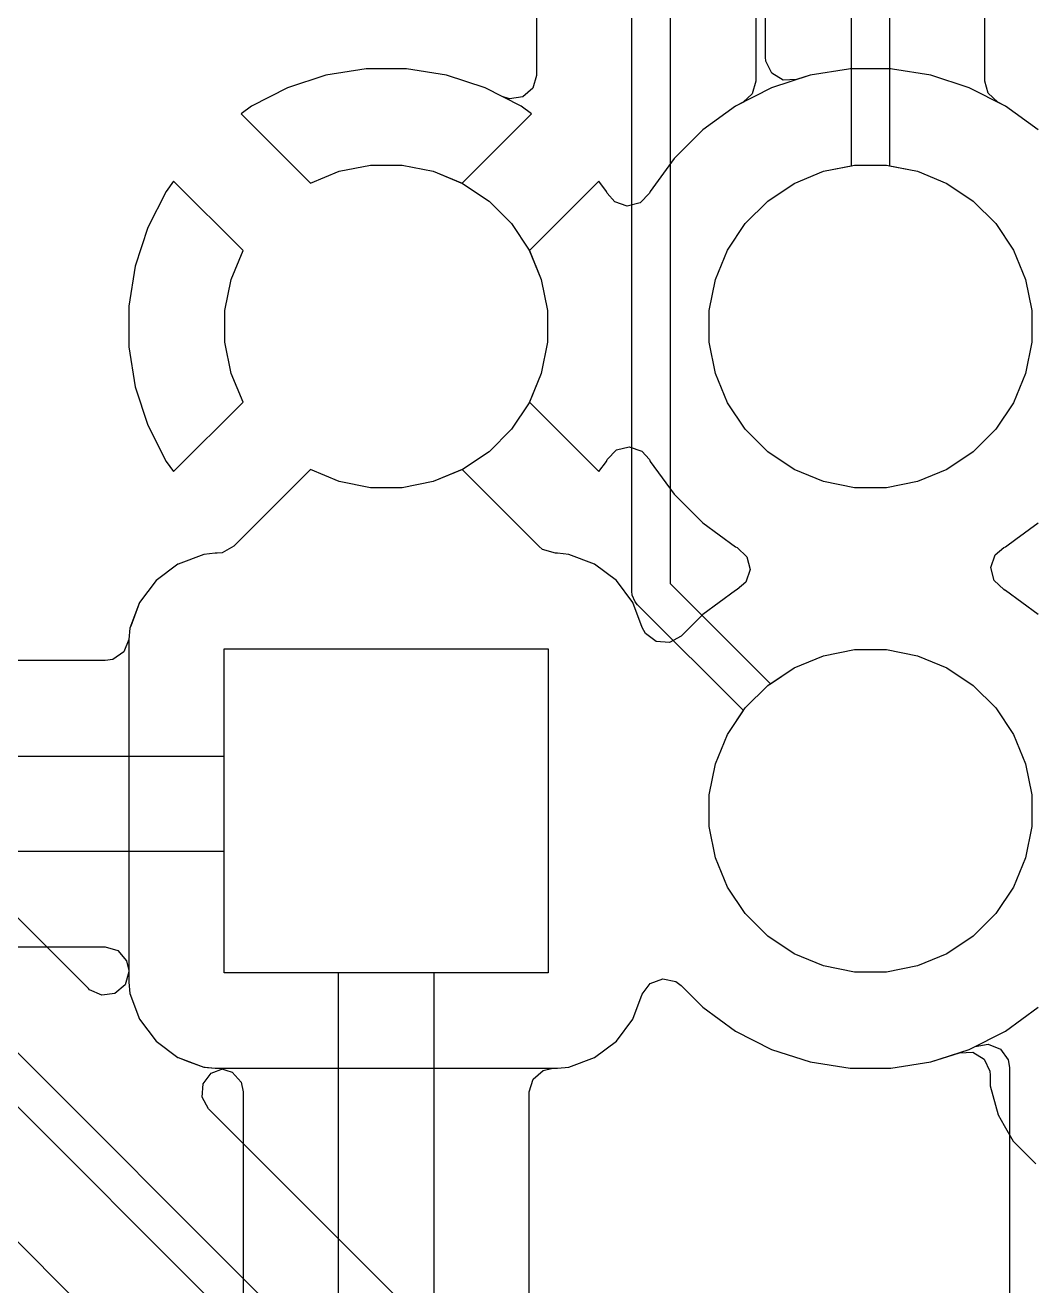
# Model space of a CAD drawing. Header units: inches. Extents: x 6.57 to 9.79, y -8.72 to -3.17.
# Drawn here: x 7.6668 to 7.8751, y -7.6979 to -7.4377 of the extents above; entities that cross this region are included whole.
import ezdxf

# ---------------------------------------------------------------- set-up
doc = ezdxf.new("R2010")
doc.units = ezdxf.units.IN
doc.header["$MEASUREMENT"] = 0
doc.layers.add('In2.Cu', color=33, linetype='CONTINUOUS', true_color=0xce7d2c)

msp = doc.modelspace()

# ---------------------------------------------------------------- linework, layer by layer
at = {"layer": 'In2.Cu', "linetype": 'CONTINUOUS'}
for p, q in [((7.79212, -7.55457), (7.79212, -7.32205)), ((7.77241, -7.32556), (7.77241, -7.44808)), ((7.79999, -7.32369), (7.79999, -7.55294)), ((7.8197, -7.4443), (7.8197, -7.33387)), ((7.83743, -7.46671), (7.83743, -7.41454)), ((7.84531, -7.41617), (7.84531, -7.46671)), ((7.81773, -7.41804), (7.81773, -7.44926)), ((7.86501, -7.44926), (7.86501, -7.42635)), ((7.81977, -7.44513), (7.8197, -7.4443)), ((7.82098, -7.4476), (7.81977, -7.44513)), ((7.72892, -7.44804), (7.72097, -7.45063)), ((7.72892, -7.44804), (7.72097, -7.45063)), ((7.72892, -7.44804), (7.72097, -7.45063)), ((7.72892, -7.44804), (7.72097, -7.45063)), ((7.73719, -7.44673), (7.72892, -7.44804)), ((7.73719, -7.44673), (7.72892, -7.44804)), ((7.73719, -7.44673), (7.72892, -7.44804)), ((7.73719, -7.44673), (7.72892, -7.44804)), ((7.72892, -7.44804), (7.72892, -7.44804)), ((7.72892, -7.44804), (7.72892, -7.44804)), ((7.72892, -7.44804), (7.72892, -7.44804)), ((7.72892, -7.44804), (7.72892, -7.44804)), ((7.74555, -7.44673), (7.73719, -7.44673)), ((7.74555, -7.44673), (7.73719, -7.44673)), ((7.74555, -7.44673), (7.73719, -7.44673)), ((7.74555, -7.44673), (7.73719, -7.44673)), ((7.75382, -7.44804), (7.74555, -7.44673)), ((7.75382, -7.44804), (7.74555, -7.44673)), ((7.75382, -7.44804), (7.74555, -7.44673)), ((7.75382, -7.44804), (7.74555, -7.44673)), ((7.76177, -7.45063), (7.75382, -7.44804)), ((7.76177, -7.45063), (7.75382, -7.44804)), ((7.76177, -7.45063), (7.75382, -7.44804)), ((7.76177, -7.45063), (7.75382, -7.44804)), ((7.77241, -7.44808), (7.77164, -7.45072)), ((7.82892, -7.44802), (7.82096, -7.45061)), ((7.82892, -7.44802), (7.82096, -7.45061)), ((7.82334, -7.44902), (7.82098, -7.4476)), ((7.82892, -7.44802), (7.82609, -7.44894)), ((7.83685, -7.44677), (7.82892, -7.44802)), ((7.83685, -7.44677), (7.82892, -7.44802)), ((7.83685, -7.44677), (7.82892, -7.44802)), ((7.82892, -7.44802), (7.82892, -7.44802)), ((7.83719, -7.44671), (7.83685, -7.44677)), ((7.83719, -7.44671), (7.83685, -7.44677)), ((7.83719, -7.44671), (7.83685, -7.44677)), ((7.84555, -7.44671), (7.83719, -7.44671)), ((7.84555, -7.44671), (7.83719, -7.44671)), ((7.84555, -7.44671), (7.83719, -7.44671)), ((7.84589, -7.44677), (7.84555, -7.44671)), ((7.84589, -7.44677), (7.84555, -7.44671)), ((7.84589, -7.44677), (7.84555, -7.44671)), ((7.85382, -7.44802), (7.84589, -7.44677)), ((7.85382, -7.44802), (7.84589, -7.44677)), ((7.85382, -7.44802), (7.84589, -7.44677)), ((7.86178, -7.45061), (7.85382, -7.44802)), ((7.85382, -7.44802), (7.85382, -7.44802)), ((7.85382, -7.44802), (7.85382, -7.44802)), ((7.86178, -7.45061), (7.85382, -7.44802)), ((7.85382, -7.44802), (7.85382, -7.44802)), ((7.85382, -7.44802), (7.85382, -7.44802)), ((7.86178, -7.45061), (7.85382, -7.44802)), ((7.85382, -7.44802), (7.85382, -7.44802)), ((7.85382, -7.44802), (7.85382, -7.44802)), ((7.72097, -7.45063), (7.71351, -7.45443)), ((7.72097, -7.45063), (7.71351, -7.45443)), ((7.72097, -7.45063), (7.71351, -7.45443)), ((7.72097, -7.45063), (7.71351, -7.45443)), ((7.76923, -7.45442), (7.76177, -7.45063)), ((7.76532, -7.45243), (7.76177, -7.45063)), ((7.76923, -7.45442), (7.76177, -7.45063)), ((7.76923, -7.45442), (7.76177, -7.45063)), ((7.77164, -7.45072), (7.76956, -7.45252)), ((7.82096, -7.45061), (7.8135, -7.45441)), ((7.82096, -7.45061), (7.8135, -7.45441)), ((7.81773, -7.44926), (7.81695, -7.4519)), ((7.82609, -7.44894), (7.82334, -7.44902)), ((7.86924, -7.45441), (7.86178, -7.45061)), ((7.86178, -7.45061), (7.86178, -7.45061)), ((7.86178, -7.45061), (7.86178, -7.45061)), ((7.86924, -7.45441), (7.86178, -7.45061)), ((7.86178, -7.45061), (7.86178, -7.45061)), ((7.86178, -7.45061), (7.86178, -7.45061)), ((7.86924, -7.45441), (7.86178, -7.45061)), ((7.86178, -7.45061), (7.86178, -7.45061)), ((7.86178, -7.45061), (7.86178, -7.45061)), ((7.86568, -7.45172), (7.86501, -7.44926)), ((7.76684, -7.45291), (7.76532, -7.45243)), ((7.76956, -7.45252), (7.76684, -7.45291)), ((7.81695, -7.4519), (7.81506, -7.45361)), ((7.86768, -7.45361), (7.86568, -7.45172)), ((7.71351, -7.45443), (7.71138, -7.45597)), ((7.71351, -7.45443), (7.71138, -7.45597)), ((7.71351, -7.45443), (7.71138, -7.45597)), ((7.71351, -7.45443), (7.71138, -7.45597)), ((7.71138, -7.45597), (7.71138, -7.45597)), ((7.71138, -7.45597), (7.72572, -7.47032)), ((7.71138, -7.45597), (7.71138, -7.45597)), ((7.71138, -7.45597), (7.72572, -7.47032)), ((7.71138, -7.45597), (7.71138, -7.45597)), ((7.71138, -7.45597), (7.72572, -7.47032)), ((7.71138, -7.45597), (7.71138, -7.45597)), ((7.71138, -7.45597), (7.72572, -7.47032)), ((7.75702, -7.47032), (7.77136, -7.45597)), ((7.75702, -7.47032), (7.77136, -7.45597)), ((7.75702, -7.47032), (7.77136, -7.45597)), ((7.77136, -7.45597), (7.76923, -7.45442)), ((7.77136, -7.45597), (7.76923, -7.45442)), ((7.77136, -7.45597), (7.76923, -7.45442)), ((7.8135, -7.45441), (7.80673, -7.45933)), ((7.8135, -7.45441), (7.80673, -7.45933)), ((7.8135, -7.45441), (7.80673, -7.45933)), ((7.81506, -7.45361), (7.8135, -7.45441)), ((7.8135, -7.45441), (7.8135, -7.45441)), ((7.86924, -7.45441), (7.86768, -7.45361)), ((7.87601, -7.45933), (7.86924, -7.45441)), ((7.87601, -7.45933), (7.86924, -7.45441)), ((7.87601, -7.45933), (7.86924, -7.45441)), ((7.87601, -7.45933), (7.86924, -7.45441)), ((7.86924, -7.45441), (7.86924, -7.45441)), ((7.80673, -7.45933), (7.80081, -7.46525)), ((7.80673, -7.45933), (7.80081, -7.46525)), ((7.80673, -7.45933), (7.80081, -7.46525)), ((7.80081, -7.46525), (7.7959, -7.47202)), ((7.80081, -7.46525), (7.7959, -7.47202)), ((7.80081, -7.46525), (7.7959, -7.47202)), ((7.72572, -7.47032), (7.73166, -7.46786)), ((7.72572, -7.47032), (7.73166, -7.46786)), ((7.72572, -7.47032), (7.73166, -7.46786)), ((7.72572, -7.47032), (7.73166, -7.46786)), ((7.73166, -7.46786), (7.73809, -7.46658)), ((7.73166, -7.46786), (7.73809, -7.46658)), ((7.73166, -7.46786), (7.73809, -7.46658)), ((7.73166, -7.46786), (7.73809, -7.46658)), ((7.73809, -7.46658), (7.74465, -7.46658)), ((7.73809, -7.46658), (7.74465, -7.46658)), ((7.73809, -7.46658), (7.74465, -7.46658)), ((7.73809, -7.46658), (7.74465, -7.46658)), ((7.74465, -7.46658), (7.75108, -7.46786)), ((7.74465, -7.46658), (7.75108, -7.46786)), ((7.74465, -7.46658), (7.75108, -7.46786)), ((7.74465, -7.46658), (7.75108, -7.46786)), ((7.75108, -7.46786), (7.75702, -7.47032)), ((7.75108, -7.46786), (7.75715, -7.47037)), ((7.75108, -7.46786), (7.75702, -7.47032)), ((7.75108, -7.46786), (7.75702, -7.47032)), ((7.8256, -7.47037), (7.83166, -7.46786)), ((7.8256, -7.47037), (7.83166, -7.46786)), ((7.8256, -7.47037), (7.83166, -7.46786)), ((7.8256, -7.47037), (7.83166, -7.46786)), ((7.83166, -7.46786), (7.83809, -7.46658)), ((7.83166, -7.46786), (7.83809, -7.46658)), ((7.83166, -7.46786), (7.83809, -7.46658)), ((7.83166, -7.46786), (7.83743, -7.46671)), ((7.83809, -7.46658), (7.84465, -7.46658)), ((7.83809, -7.46658), (7.84465, -7.46658)), ((7.83809, -7.46658), (7.84465, -7.46658)), ((7.84465, -7.46658), (7.85108, -7.46786)), ((7.84465, -7.46658), (7.85108, -7.46786)), ((7.84465, -7.46658), (7.85108, -7.46786)), ((7.84531, -7.46671), (7.85108, -7.46786)), ((7.85108, -7.46786), (7.85715, -7.47037)), ((7.85108, -7.46786), (7.85715, -7.47037)), ((7.85108, -7.46786), (7.85715, -7.47037)), ((7.85108, -7.46786), (7.85715, -7.47037)), ((7.69746, -7.46989), (7.69591, -7.47203)), ((7.69746, -7.46989), (7.69591, -7.47203)), ((7.69746, -7.46989), (7.69591, -7.47203)), ((7.69746, -7.46989), (7.69591, -7.47203)), ((7.7118, -7.48424), (7.69746, -7.46989)), ((7.69746, -7.46989), (7.69746, -7.46989)), ((7.7118, -7.48424), (7.69746, -7.46989)), ((7.69746, -7.46989), (7.69746, -7.46989)), ((7.7118, -7.48424), (7.69746, -7.46989)), ((7.69746, -7.46989), (7.69746, -7.46989)), ((7.7118, -7.48424), (7.69746, -7.46989)), ((7.69746, -7.46989), (7.69746, -7.46989)), ((7.75715, -7.47037), (7.7626, -7.47401)), ((7.78528, -7.46989), (7.77094, -7.48424)), ((7.78528, -7.46989), (7.77094, -7.48424)), ((7.78528, -7.46989), (7.77094, -7.48424)), ((7.78683, -7.47203), (7.78528, -7.46989)), ((7.78528, -7.46989), (7.78528, -7.46989)), ((7.78683, -7.47203), (7.78528, -7.46989)), ((7.78528, -7.46989), (7.78528, -7.46989)), ((7.78683, -7.47203), (7.78528, -7.46989)), ((7.78528, -7.46989), (7.78528, -7.46989)), ((7.82014, -7.47401), (7.8256, -7.47037)), ((7.82014, -7.47401), (7.8256, -7.47037)), ((7.82014, -7.47401), (7.8256, -7.47037)), ((7.82014, -7.47401), (7.8256, -7.47037)), ((7.85715, -7.47037), (7.8626, -7.47401)), ((7.85715, -7.47037), (7.8626, -7.47401)), ((7.85715, -7.47037), (7.8626, -7.47401)), ((7.85715, -7.47037), (7.8626, -7.47401)), ((7.69591, -7.47203), (7.69211, -7.47948)), ((7.69591, -7.47203), (7.69211, -7.47948)), ((7.69591, -7.47203), (7.69211, -7.47948)), ((7.69591, -7.47203), (7.69211, -7.47948)), ((7.7626, -7.47401), (7.76724, -7.47865)), ((7.78701, -7.47238), (7.78683, -7.47203)), ((7.78701, -7.47238), (7.78683, -7.47203)), ((7.78701, -7.47238), (7.78683, -7.47203)), ((7.78855, -7.47416), (7.78701, -7.47238)), ((7.78855, -7.47416), (7.78701, -7.47238)), ((7.78855, -7.47416), (7.78701, -7.47238)), ((7.79115, -7.47504), (7.78855, -7.47416)), ((7.79115, -7.47504), (7.78855, -7.47416)), ((7.79115, -7.47504), (7.78855, -7.47416)), ((7.79571, -7.47238), (7.79382, -7.47438)), ((7.79571, -7.47238), (7.79382, -7.47438)), ((7.79571, -7.47238), (7.79382, -7.47438)), ((7.7959, -7.47202), (7.79571, -7.47238)), ((7.7959, -7.47202), (7.79571, -7.47238)), ((7.7959, -7.47202), (7.79571, -7.47238)), ((7.8155, -7.47865), (7.82014, -7.47401)), ((7.8155, -7.47865), (7.82014, -7.47401)), ((7.8155, -7.47865), (7.82014, -7.47401)), ((7.8155, -7.47865), (7.82014, -7.47401)), ((7.8626, -7.47401), (7.86724, -7.47865)), ((7.8626, -7.47401), (7.86724, -7.47865)), ((7.8626, -7.47401), (7.86724, -7.47865)), ((7.8626, -7.47401), (7.86724, -7.47865)), ((7.79382, -7.47438), (7.79115, -7.47504)), ((7.79382, -7.47438), (7.79115, -7.47504)), ((7.79382, -7.47438), (7.79115, -7.47504)), ((7.76724, -7.47865), (7.77088, -7.48411)), ((7.81186, -7.48411), (7.8155, -7.47865)), ((7.81186, -7.48411), (7.8155, -7.47865)), ((7.81186, -7.48411), (7.8155, -7.47865)), ((7.81186, -7.48411), (7.8155, -7.47865)), ((7.86724, -7.47865), (7.87088, -7.48411)), ((7.86724, -7.47865), (7.87088, -7.48411)), ((7.86724, -7.47865), (7.87088, -7.48411)), ((7.86724, -7.47865), (7.87088, -7.48411)), ((7.69211, -7.47948), (7.68953, -7.48744)), ((7.69211, -7.47948), (7.68953, -7.48744)), ((7.69211, -7.47948), (7.68953, -7.48744)), ((7.69211, -7.47948), (7.68953, -7.48744)), ((7.70935, -7.49017), (7.7118, -7.48424)), ((7.70935, -7.49017), (7.7118, -7.48424)), ((7.70935, -7.49017), (7.7118, -7.48424)), ((7.70935, -7.49017), (7.7118, -7.48424)), ((7.77088, -7.48411), (7.77339, -7.49017)), ((7.77094, -7.48424), (7.77339, -7.49017)), ((7.77094, -7.48424), (7.77339, -7.49017)), ((7.77094, -7.48424), (7.77339, -7.49017)), ((7.80935, -7.49017), (7.81186, -7.48411)), ((7.80935, -7.49017), (7.81186, -7.48411)), ((7.80935, -7.49017), (7.81186, -7.48411)), ((7.80935, -7.49017), (7.81186, -7.48411)), ((7.87088, -7.48411), (7.87339, -7.49017)), ((7.87088, -7.48411), (7.87339, -7.49017)), ((7.87088, -7.48411), (7.87339, -7.49017)), ((7.87088, -7.48411), (7.87339, -7.49017)), ((7.68953, -7.48744), (7.68822, -7.4957)), ((7.68953, -7.48744), (7.68822, -7.4957)), ((7.68953, -7.48744), (7.68822, -7.4957)), ((7.68953, -7.48744), (7.68822, -7.4957)), ((7.68953, -7.48744), (7.68953, -7.48744)), ((7.68953, -7.48744), (7.68953, -7.48744)), ((7.68953, -7.48744), (7.68953, -7.48744)), ((7.68953, -7.48744), (7.68953, -7.48744)), ((7.70807, -7.4966), (7.70935, -7.49017)), ((7.70807, -7.4966), (7.70935, -7.49017)), ((7.70807, -7.4966), (7.70935, -7.49017)), ((7.70807, -7.4966), (7.70935, -7.49017)), ((7.77339, -7.49017), (7.77467, -7.4966)), ((7.77339, -7.49017), (7.77467, -7.4966)), ((7.77339, -7.49017), (7.77467, -7.4966)), ((7.77339, -7.49017), (7.77467, -7.4966)), ((7.80807, -7.4966), (7.80935, -7.49017)), ((7.80807, -7.4966), (7.80935, -7.49017)), ((7.80807, -7.4966), (7.80935, -7.49017)), ((7.80807, -7.4966), (7.80935, -7.49017)), ((7.87339, -7.49017), (7.87467, -7.4966)), ((7.87339, -7.49017), (7.87467, -7.4966)), ((7.87339, -7.49017), (7.87467, -7.4966)), ((7.87339, -7.49017), (7.87467, -7.4966)), ((7.68822, -7.4957), (7.68822, -7.50407)), ((7.68822, -7.4957), (7.68822, -7.50407)), ((7.68822, -7.4957), (7.68822, -7.50407)), ((7.68822, -7.4957), (7.68822, -7.50407)), ((7.70807, -7.50316), (7.70807, -7.4966)), ((7.70807, -7.50316), (7.70807, -7.4966)), ((7.70807, -7.50316), (7.70807, -7.4966)), ((7.70807, -7.50316), (7.70807, -7.4966)), ((7.77467, -7.4966), (7.77467, -7.50316)), ((7.77467, -7.4966), (7.77467, -7.50316)), ((7.77467, -7.4966), (7.77467, -7.50316)), ((7.77467, -7.4966), (7.77467, -7.50316)), ((7.80807, -7.50316), (7.80807, -7.4966)), ((7.80807, -7.50316), (7.80807, -7.4966)), ((7.80807, -7.50316), (7.80807, -7.4966)), ((7.80807, -7.50316), (7.80807, -7.4966)), ((7.87467, -7.4966), (7.87467, -7.50316)), ((7.87467, -7.4966), (7.87467, -7.50316)), ((7.87467, -7.4966), (7.87467, -7.50316)), ((7.87467, -7.4966), (7.87467, -7.50316)), ((7.68822, -7.50407), (7.68953, -7.51233)), ((7.68822, -7.50407), (7.68953, -7.51233)), ((7.68822, -7.50407), (7.68953, -7.51233)), ((7.68822, -7.50407), (7.68953, -7.51233)), ((7.70935, -7.5096), (7.70807, -7.50316)), ((7.70935, -7.5096), (7.70807, -7.50316)), ((7.70935, -7.5096), (7.70807, -7.50316)), ((7.70935, -7.5096), (7.70807, -7.50316)), ((7.77467, -7.50316), (7.77339, -7.5096)), ((7.77467, -7.50316), (7.77339, -7.5096)), ((7.77467, -7.50316), (7.77339, -7.5096)), ((7.77467, -7.50316), (7.77339, -7.5096)), ((7.80935, -7.5096), (7.80807, -7.50316)), ((7.80935, -7.5096), (7.80807, -7.50316)), ((7.80935, -7.5096), (7.80807, -7.50316)), ((7.80935, -7.5096), (7.80807, -7.50316)), ((7.87467, -7.50316), (7.87339, -7.5096)), ((7.87467, -7.50316), (7.87339, -7.5096)), ((7.87467, -7.50316), (7.87339, -7.5096)), ((7.87467, -7.50316), (7.87339, -7.5096)), ((7.7118, -7.51553), (7.70935, -7.5096)), ((7.7118, -7.51553), (7.70935, -7.5096)), ((7.7118, -7.51553), (7.70935, -7.5096)), ((7.7118, -7.51553), (7.70935, -7.5096)), ((7.77339, -7.5096), (7.77088, -7.51566)), ((7.77339, -7.5096), (7.77094, -7.51553)), ((7.77339, -7.5096), (7.77094, -7.51553)), ((7.77339, -7.5096), (7.77094, -7.51553)), ((7.81186, -7.51566), (7.80935, -7.5096)), ((7.81186, -7.51566), (7.80935, -7.5096)), ((7.81186, -7.51566), (7.80935, -7.5096)), ((7.81186, -7.51566), (7.80935, -7.5096)), ((7.87339, -7.5096), (7.87088, -7.51566)), ((7.87339, -7.5096), (7.87088, -7.51566)), ((7.87339, -7.5096), (7.87088, -7.51566)), ((7.87339, -7.5096), (7.87088, -7.51566)), ((7.68953, -7.51233), (7.68953, -7.51233)), ((7.68953, -7.51233), (7.69211, -7.52028)), ((7.68953, -7.51233), (7.68953, -7.51233)), ((7.68953, -7.51233), (7.69211, -7.52028)), ((7.68953, -7.51233), (7.68953, -7.51233)), ((7.68953, -7.51233), (7.69211, -7.52028)), ((7.68953, -7.51233), (7.68953, -7.51233)), ((7.68953, -7.51233), (7.69211, -7.52028)), ((7.69746, -7.52987), (7.7118, -7.51553)), ((7.69746, -7.52987), (7.7118, -7.51553)), ((7.69746, -7.52987), (7.7118, -7.51553)), ((7.69746, -7.52987), (7.7118, -7.51553)), ((7.77088, -7.51566), (7.76724, -7.52111)), ((7.77094, -7.51553), (7.78528, -7.52987)), ((7.77094, -7.51553), (7.78528, -7.52987)), ((7.77094, -7.51553), (7.78528, -7.52987)), ((7.8155, -7.52111), (7.81186, -7.51566)), ((7.8155, -7.52111), (7.81186, -7.51566)), ((7.8155, -7.52111), (7.81186, -7.51566)), ((7.8155, -7.52111), (7.81186, -7.51566)), ((7.87088, -7.51566), (7.86724, -7.52111)), ((7.87088, -7.51566), (7.86724, -7.52111)), ((7.87088, -7.51566), (7.86724, -7.52111)), ((7.87088, -7.51566), (7.86724, -7.52111)), ((7.69211, -7.52028), (7.69591, -7.52774)), ((7.69211, -7.52028), (7.69591, -7.52774)), ((7.69211, -7.52028), (7.69591, -7.52774)), ((7.69211, -7.52028), (7.69591, -7.52774)), ((7.76724, -7.52111), (7.7626, -7.52575)), ((7.82014, -7.52575), (7.8155, -7.52111)), ((7.82014, -7.52575), (7.8155, -7.52111)), ((7.82014, -7.52575), (7.8155, -7.52111)), ((7.82014, -7.52575), (7.8155, -7.52111)), ((7.86724, -7.52111), (7.8626, -7.52575)), ((7.86724, -7.52111), (7.8626, -7.52575)), ((7.86724, -7.52111), (7.8626, -7.52575)), ((7.86724, -7.52111), (7.8626, -7.52575)), ((7.7626, -7.52575), (7.75715, -7.5294)), ((7.78701, -7.52738), (7.7889, -7.52538)), ((7.78701, -7.52738), (7.7889, -7.52538)), ((7.78701, -7.52738), (7.7889, -7.52538)), ((7.7889, -7.52538), (7.79157, -7.52472)), ((7.7889, -7.52538), (7.79157, -7.52472)), ((7.7889, -7.52538), (7.79157, -7.52472)), ((7.79157, -7.52472), (7.79417, -7.52561)), ((7.79157, -7.52472), (7.79417, -7.52561)), ((7.79157, -7.52472), (7.79417, -7.52561)), ((7.79417, -7.52561), (7.79571, -7.52738)), ((7.79417, -7.52561), (7.79571, -7.52738)), ((7.79417, -7.52561), (7.79571, -7.52738)), ((7.8256, -7.5294), (7.82014, -7.52575)), ((7.8256, -7.5294), (7.82014, -7.52575)), ((7.8256, -7.5294), (7.82014, -7.52575)), ((7.8256, -7.5294), (7.82014, -7.52575)), ((7.8626, -7.52575), (7.85715, -7.5294)), ((7.8626, -7.52575), (7.85715, -7.5294)), ((7.8626, -7.52575), (7.85715, -7.5294)), ((7.8626, -7.52575), (7.85715, -7.5294)), ((7.69591, -7.52774), (7.69746, -7.52987)), ((7.69591, -7.52774), (7.69746, -7.52987)), ((7.69591, -7.52774), (7.69746, -7.52987)), ((7.69591, -7.52774), (7.69746, -7.52987)), ((7.78528, -7.52987), (7.78683, -7.52774)), ((7.78528, -7.52987), (7.78683, -7.52774)), ((7.78528, -7.52987), (7.78683, -7.52774)), ((7.78683, -7.52774), (7.78701, -7.52738)), ((7.78683, -7.52774), (7.78701, -7.52738)), ((7.78683, -7.52774), (7.78701, -7.52738)), ((7.79571, -7.52738), (7.7959, -7.52775)), ((7.79571, -7.52738), (7.7959, -7.52775)), ((7.79571, -7.52738), (7.7959, -7.52775)), ((7.7959, -7.52775), (7.80081, -7.53452)), ((7.7959, -7.52775), (7.80081, -7.53452)), ((7.7959, -7.52775), (7.80081, -7.53452)), ((7.72572, -7.52945), (7.70989, -7.54528)), ((7.72572, -7.52945), (7.70989, -7.54528)), ((7.72572, -7.52945), (7.70989, -7.54528)), ((7.72572, -7.52945), (7.70989, -7.54528)), ((7.73166, -7.53191), (7.72572, -7.52945)), ((7.73166, -7.53191), (7.72572, -7.52945)), ((7.73166, -7.53191), (7.72572, -7.52945)), ((7.73166, -7.53191), (7.72572, -7.52945)), ((7.75715, -7.5294), (7.75108, -7.53191)), ((7.75702, -7.52945), (7.75108, -7.53191)), ((7.75702, -7.52945), (7.75108, -7.53191)), ((7.75702, -7.52945), (7.75108, -7.53191)), ((7.77285, -7.54528), (7.75702, -7.52945)), ((7.77285, -7.54528), (7.75702, -7.52945)), ((7.77285, -7.54528), (7.75702, -7.52945)), ((7.78528, -7.52987), (7.78528, -7.52987)), ((7.78528, -7.52987), (7.78528, -7.52987)), ((7.78528, -7.52987), (7.78528, -7.52987)), ((7.83166, -7.53191), (7.8256, -7.5294)), ((7.83166, -7.53191), (7.8256, -7.5294)), ((7.83166, -7.53191), (7.8256, -7.5294)), ((7.83166, -7.53191), (7.8256, -7.5294)), ((7.85715, -7.5294), (7.85108, -7.53191)), ((7.85715, -7.5294), (7.85108, -7.53191)), ((7.85715, -7.5294), (7.85108, -7.53191)), ((7.85715, -7.5294), (7.85108, -7.53191)), ((7.73809, -7.53319), (7.73166, -7.53191)), ((7.73809, -7.53319), (7.73166, -7.53191)), ((7.73809, -7.53319), (7.73166, -7.53191)), ((7.73809, -7.53319), (7.73166, -7.53191)), ((7.74465, -7.53319), (7.73809, -7.53319)), ((7.74465, -7.53319), (7.73809, -7.53319)), ((7.74465, -7.53319), (7.73809, -7.53319)), ((7.74465, -7.53319), (7.73809, -7.53319)), ((7.75108, -7.53191), (7.74465, -7.53319)), ((7.75108, -7.53191), (7.74465, -7.53319)), ((7.75108, -7.53191), (7.74465, -7.53319)), ((7.75108, -7.53191), (7.74465, -7.53319)), ((7.83809, -7.53319), (7.83166, -7.53191)), ((7.83809, -7.53319), (7.83166, -7.53191)), ((7.83809, -7.53319), (7.83166, -7.53191)), ((7.83809, -7.53319), (7.83166, -7.53191)), ((7.84465, -7.53319), (7.83809, -7.53319)), ((7.84465, -7.53319), (7.83809, -7.53319)), ((7.84465, -7.53319), (7.83809, -7.53319)), ((7.84465, -7.53319), (7.83809, -7.53319)), ((7.85108, -7.53191), (7.84465, -7.53319)), ((7.85108, -7.53191), (7.84465, -7.53319)), ((7.85108, -7.53191), (7.84465, -7.53319)), ((7.85108, -7.53191), (7.84465, -7.53319)), ((7.80081, -7.53452), (7.80673, -7.54044)), ((7.80081, -7.53452), (7.80673, -7.54044)), ((7.80081, -7.53452), (7.80673, -7.54044)), ((7.80673, -7.54044), (7.8135, -7.54536)), ((7.80673, -7.54044), (7.8135, -7.54536)), ((7.80673, -7.54044), (7.8135, -7.54536)), ((7.87139, -7.54379), (7.87601, -7.54044)), ((7.86924, -7.54536), (7.87139, -7.54379)), ((7.70367, -7.54697), (7.69837, -7.54895)), ((7.70367, -7.54697), (7.69837, -7.54895)), ((7.70367, -7.54697), (7.69837, -7.54895)), ((7.70367, -7.54697), (7.69837, -7.54895)), ((7.70602, -7.54671), (7.70367, -7.54697)), ((7.70602, -7.54671), (7.70367, -7.54697)), ((7.70602, -7.54671), (7.70367, -7.54697)), ((7.70602, -7.54671), (7.70367, -7.54697)), ((7.70644, -7.54671), (7.70602, -7.54671)), ((7.70602, -7.54671), (7.70602, -7.54671)), ((7.70644, -7.54671), (7.70602, -7.54671)), ((7.70602, -7.54671), (7.70602, -7.54671)), ((7.70644, -7.54671), (7.70602, -7.54671)), ((7.70602, -7.54671), (7.70602, -7.54671)), ((7.70644, -7.54671), (7.70602, -7.54671)), ((7.70602, -7.54671), (7.70602, -7.54671)), ((7.70747, -7.5466), (7.70644, -7.54671)), ((7.70747, -7.5466), (7.70644, -7.54671)), ((7.70747, -7.5466), (7.70644, -7.54671)), ((7.70747, -7.5466), (7.70644, -7.54671)), ((7.70989, -7.54528), (7.70747, -7.5466)), ((7.70989, -7.54528), (7.70747, -7.5466)), ((7.70989, -7.54528), (7.70747, -7.5466)), ((7.70989, -7.54528), (7.70747, -7.5466)), ((7.77366, -7.54594), (7.77285, -7.54528)), ((7.77366, -7.54594), (7.77285, -7.54528)), ((7.77366, -7.54594), (7.77285, -7.54528)), ((7.7763, -7.54671), (7.77366, -7.54594)), ((7.7763, -7.54671), (7.77366, -7.54594)), ((7.7763, -7.54671), (7.77366, -7.54594)), ((7.77672, -7.54671), (7.7763, -7.54671)), ((7.77672, -7.54671), (7.7763, -7.54671)), ((7.77672, -7.54671), (7.7763, -7.54671)), ((7.77907, -7.54697), (7.77672, -7.54671)), ((7.77672, -7.54671), (7.77672, -7.54671)), ((7.77672, -7.54671), (7.77672, -7.54671)), ((7.77672, -7.54671), (7.77672, -7.54671)), ((7.77907, -7.54697), (7.77672, -7.54671)), ((7.77672, -7.54671), (7.77672, -7.54671)), ((7.77672, -7.54671), (7.77672, -7.54671)), ((7.77672, -7.54671), (7.77672, -7.54671)), ((7.77907, -7.54697), (7.77672, -7.54671)), ((7.77672, -7.54671), (7.77672, -7.54671)), ((7.77672, -7.54671), (7.77672, -7.54671)), ((7.77672, -7.54671), (7.77672, -7.54671)), ((7.78438, -7.54895), (7.77907, -7.54697)), ((7.77907, -7.54697), (7.77907, -7.54697)), ((7.78438, -7.54895), (7.77907, -7.54697)), ((7.77907, -7.54697), (7.77907, -7.54697)), ((7.78438, -7.54895), (7.77907, -7.54697)), ((7.77907, -7.54697), (7.77907, -7.54697)), ((7.8135, -7.54536), (7.81385, -7.54553)), ((7.8135, -7.54536), (7.81385, -7.54553)), ((7.8135, -7.54536), (7.81385, -7.54553)), ((7.81385, -7.54553), (7.81585, -7.54742)), ((7.81385, -7.54553), (7.81585, -7.54742)), ((7.81385, -7.54553), (7.81585, -7.54742)), ((7.86623, -7.54967), (7.86712, -7.54707)), ((7.86712, -7.54707), (7.86889, -7.54553)), ((7.86889, -7.54553), (7.86924, -7.54536)), ((7.69836, -7.54895), (7.69383, -7.55234)), ((7.69836, -7.54895), (7.69383, -7.55234)), ((7.69836, -7.54895), (7.69383, -7.55234)), ((7.69836, -7.54895), (7.69383, -7.55234)), ((7.69837, -7.54895), (7.69836, -7.54895)), ((7.69837, -7.54895), (7.69836, -7.54895)), ((7.69837, -7.54895), (7.69836, -7.54895)), ((7.69837, -7.54895), (7.69836, -7.54895)), ((7.78891, -7.55234), (7.78438, -7.54895)), ((7.78438, -7.54895), (7.78438, -7.54895)), ((7.78891, -7.55234), (7.78438, -7.54895)), ((7.78438, -7.54895), (7.78438, -7.54895)), ((7.78891, -7.55234), (7.78438, -7.54895)), ((7.78438, -7.54895), (7.78438, -7.54895)), ((7.81585, -7.54742), (7.81651, -7.55009)), ((7.81585, -7.54742), (7.81651, -7.55009)), ((7.81585, -7.54742), (7.81651, -7.55009)), ((7.81651, -7.55009), (7.81562, -7.5527)), ((7.81651, -7.55009), (7.81562, -7.5527)), ((7.81651, -7.55009), (7.81562, -7.5527)), ((7.86689, -7.55234), (7.86623, -7.54967)), ((7.69383, -7.55234), (7.69043, -7.55688)), ((7.69383, -7.55234), (7.69043, -7.55688)), ((7.69383, -7.55234), (7.69043, -7.55688)), ((7.69383, -7.55234), (7.69043, -7.55688)), ((7.69383, -7.55234), (7.69383, -7.55234)), ((7.69383, -7.55234), (7.69383, -7.55234)), ((7.69383, -7.55234), (7.69383, -7.55234)), ((7.69383, -7.55234), (7.69383, -7.55234)), ((7.79231, -7.55688), (7.78891, -7.55234)), ((7.78891, -7.55234), (7.78891, -7.55234)), ((7.79231, -7.55688), (7.78891, -7.55234)), ((7.78891, -7.55234), (7.78891, -7.55234)), ((7.79231, -7.55688), (7.78891, -7.55234)), ((7.78891, -7.55234), (7.78891, -7.55234)), ((7.79219, -7.55534), (7.79212, -7.55457)), ((7.79999, -7.55294), (7.8207, -7.57364)), ((7.8135, -7.55441), (7.80673, -7.55933)), ((7.8135, -7.55441), (7.80673, -7.55933)), ((7.8135, -7.55441), (7.80673, -7.55933)), ((7.81385, -7.55423), (7.8135, -7.55441)), ((7.81385, -7.55423), (7.8135, -7.55441)), ((7.81385, -7.55423), (7.8135, -7.55441)), ((7.81562, -7.5527), (7.81385, -7.55423)), ((7.81562, -7.5527), (7.81385, -7.55423)), ((7.81562, -7.5527), (7.81385, -7.55423)), ((7.86889, -7.55423), (7.86689, -7.55234)), ((7.86921, -7.55439), (7.86889, -7.55423)), ((7.86924, -7.55441), (7.86921, -7.55439)), ((7.87601, -7.55933), (7.86924, -7.55441)), ((7.69043, -7.55688), (7.68845, -7.56219)), ((7.69043, -7.55688), (7.68845, -7.56219)), ((7.69043, -7.55688), (7.68845, -7.56219)), ((7.69043, -7.55688), (7.6886, -7.5618)), ((7.69043, -7.55688), (7.69043, -7.55688)), ((7.69043, -7.55688), (7.69043, -7.55688)), ((7.69043, -7.55688), (7.69043, -7.55688)), ((7.69043, -7.55688), (7.69043, -7.55688)), ((7.79278, -7.55675), (7.79219, -7.55534)), ((7.79424, -7.56205), (7.79231, -7.55688)), ((7.79231, -7.55688), (7.79231, -7.55688)), ((7.79424, -7.56205), (7.79231, -7.55688)), ((7.79231, -7.55688), (7.79231, -7.55688)), ((7.79424, -7.56205), (7.79231, -7.55688)), ((7.79231, -7.55688), (7.79231, -7.55688)), ((7.79327, -7.55735), (7.79278, -7.55675)), ((7.81513, -7.57921), (7.79327, -7.55735)), ((7.80673, -7.55933), (7.80226, -7.5638)), ((7.80673, -7.55933), (7.80226, -7.5638)), ((7.80673, -7.55933), (7.80226, -7.5638)), ((7.68845, -7.56219), (7.6882, -7.56453)), ((7.68845, -7.56219), (7.6882, -7.56452)), ((7.68845, -7.56219), (7.6882, -7.56453)), ((7.68845, -7.56219), (7.6882, -7.56453)), ((7.6886, -7.5618), (7.68845, -7.56219)), ((7.7949, -7.56327), (7.79424, -7.56205)), ((7.7949, -7.56327), (7.79424, -7.56205)), ((7.7949, -7.56327), (7.79424, -7.56205)), ((7.6882, -7.56452), (7.68715, -7.56706)), ((7.6882, -7.56453), (7.6882, -7.56453)), ((7.6882, -7.56453), (7.6882, -7.63523)), ((7.6882, -7.56453), (7.6882, -7.56453)), ((7.6882, -7.56453), (7.6882, -7.63523)), ((7.6882, -7.56453), (7.6882, -7.56453)), ((7.6882, -7.56453), (7.6882, -7.63314)), ((7.7971, -7.56492), (7.7949, -7.56327)), ((7.7971, -7.56492), (7.7949, -7.56327)), ((7.7971, -7.56492), (7.7949, -7.56327)), ((7.79985, -7.56512), (7.7971, -7.56492)), ((7.79985, -7.56512), (7.7971, -7.56492)), ((7.79985, -7.56512), (7.7971, -7.56492)), ((7.80226, -7.5638), (7.79985, -7.56512)), ((7.80226, -7.5638), (7.79985, -7.56512)), ((7.80226, -7.5638), (7.79985, -7.56512)), ((7.68715, -7.56706), (7.68489, -7.56863)), ((7.70791, -7.63335), (7.70791, -7.56642)), ((7.70791, -7.56642), (7.77483, -7.56642)), ((7.70791, -7.58858), (7.70791, -7.56642)), ((7.70791, -7.56642), (7.77483, -7.56642)), ((7.70791, -7.63335), (7.70791, -7.56642)), ((7.70791, -7.56642), (7.77483, -7.56642)), ((7.70791, -7.63335), (7.70791, -7.56642)), ((7.70791, -7.56642), (7.77483, -7.56642)), ((7.77483, -7.56642), (7.77483, -7.63335)), ((7.77483, -7.56642), (7.77483, -7.63335)), ((7.77483, -7.56642), (7.77483, -7.63335)), ((7.77483, -7.56642), (7.77483, -7.63335)), ((7.8256, -7.57037), (7.83166, -7.56786)), ((7.8256, -7.57037), (7.83166, -7.56786)), ((7.8256, -7.57037), (7.83166, -7.56786)), ((7.8256, -7.57037), (7.83166, -7.56786)), ((7.83166, -7.56786), (7.83809, -7.56658)), ((7.83166, -7.56786), (7.83809, -7.56658)), ((7.83166, -7.56786), (7.83809, -7.56658)), ((7.83166, -7.56786), (7.83809, -7.56658)), ((7.83809, -7.56658), (7.84465, -7.56658)), ((7.83809, -7.56658), (7.84465, -7.56658)), ((7.83809, -7.56658), (7.84465, -7.56658)), ((7.83809, -7.56658), (7.84465, -7.56658)), ((7.84465, -7.56658), (7.85108, -7.56786)), ((7.84465, -7.56658), (7.85108, -7.56786)), ((7.84465, -7.56658), (7.85108, -7.56786)), ((7.84465, -7.56658), (7.85108, -7.56786)), ((7.85108, -7.56786), (7.85715, -7.57037)), ((7.85108, -7.56786), (7.85715, -7.57037)), ((7.85108, -7.56786), (7.85715, -7.57037)), ((7.85108, -7.56786), (7.85715, -7.57037)), ((7.68335, -7.56888), (7.60517, -7.56888)), ((7.68489, -7.56863), (7.68335, -7.56888)), ((7.82014, -7.57401), (7.8256, -7.57037)), ((7.82014, -7.57401), (7.8256, -7.57037)), ((7.82014, -7.57401), (7.8256, -7.57037)), ((7.8207, -7.57364), (7.8256, -7.57037)), ((7.85715, -7.57037), (7.8626, -7.57401)), ((7.85715, -7.57037), (7.8626, -7.57401)), ((7.85715, -7.57037), (7.8626, -7.57401)), ((7.85715, -7.57037), (7.8626, -7.57401)), ((7.8155, -7.57865), (7.82014, -7.57401)), ((7.8155, -7.57865), (7.82014, -7.57401)), ((7.8155, -7.57865), (7.82014, -7.57401)), ((7.8626, -7.57401), (7.86724, -7.57865)), ((7.8626, -7.57401), (7.86724, -7.57865)), ((7.8626, -7.57401), (7.86724, -7.57865)), ((7.8626, -7.57401), (7.86724, -7.57865)), ((7.67987, -7.63659), (7.6235, -7.58022)), ((7.81186, -7.58411), (7.8155, -7.57865)), ((7.81186, -7.58411), (7.8155, -7.57865)), ((7.81186, -7.58411), (7.8155, -7.57865)), ((7.81186, -7.58411), (7.81513, -7.57921)), ((7.86724, -7.57865), (7.87088, -7.58411)), ((7.86724, -7.57865), (7.87088, -7.58411)), ((7.86724, -7.57865), (7.87088, -7.58411)), ((7.86724, -7.57865), (7.87088, -7.58411)), ((7.80935, -7.59017), (7.81186, -7.58411)), ((7.80935, -7.59017), (7.81186, -7.58411)), ((7.80935, -7.59017), (7.81186, -7.58411)), ((7.80935, -7.59017), (7.81186, -7.58411)), ((7.87088, -7.58411), (7.87339, -7.59017)), ((7.87088, -7.58411), (7.87339, -7.59017)), ((7.87088, -7.58411), (7.87339, -7.59017)), ((7.87088, -7.58411), (7.87339, -7.59017)), ((7.5876, -7.58858), (7.70791, -7.58858)), ((7.60236, -7.58695), (8.40403, -8.38861)), ((7.80807, -7.5966), (7.80935, -7.59017)), ((7.80807, -7.5966), (7.80935, -7.59017)), ((7.80807, -7.5966), (7.80935, -7.59017)), ((7.80807, -7.5966), (7.80935, -7.59017)), ((7.87339, -7.59017), (7.87467, -7.5966)), ((7.87339, -7.59017), (7.87467, -7.5966)), ((7.87339, -7.59017), (7.87467, -7.5966)), ((7.87339, -7.59017), (7.87467, -7.5966)), ((8.39961, -8.39534), (7.59564, -7.59137)), ((7.80807, -7.60316), (7.80807, -7.5966)), ((7.80807, -7.60316), (7.80807, -7.5966)), ((7.80807, -7.60316), (7.80807, -7.5966)), ((7.80807, -7.60316), (7.80807, -7.5966)), ((7.87467, -7.5966), (7.87467, -7.60316)), ((7.87467, -7.5966), (7.87467, -7.60316)), ((7.87467, -7.5966), (7.87467, -7.60316)), ((7.87467, -7.5966), (7.87467, -7.60316)), ((7.80935, -7.6096), (7.80807, -7.60316)), ((7.80935, -7.6096), (7.80807, -7.60316)), ((7.80935, -7.6096), (7.80807, -7.60316)), ((7.80935, -7.6096), (7.80807, -7.60316)), ((7.87467, -7.60316), (7.87339, -7.6096)), ((7.87467, -7.60316), (7.87339, -7.6096)), ((7.87467, -7.60316), (7.87339, -7.6096)), ((7.87467, -7.60316), (7.87339, -7.6096)), ((7.58419, -7.60778), (8.38788, -8.41147)), ((7.70791, -7.60827), (7.5876, -7.60827)), ((7.70791, -7.63335), (7.70791, -7.60827)), ((7.81186, -7.61566), (7.80935, -7.6096)), ((7.81186, -7.61566), (7.80935, -7.6096)), ((7.81186, -7.61566), (7.80935, -7.6096)), ((7.81186, -7.61566), (7.80935, -7.6096)), ((7.87339, -7.6096), (7.87088, -7.61566)), ((7.87339, -7.6096), (7.87088, -7.61566)), ((7.87339, -7.6096), (7.87088, -7.61566)), ((7.87339, -7.6096), (7.87088, -7.61566)), ((7.8155, -7.62111), (7.81186, -7.61566)), ((7.8155, -7.62111), (7.81186, -7.61566)), ((7.8155, -7.62111), (7.81186, -7.61566)), ((7.8155, -7.62111), (7.81186, -7.61566)), ((7.87088, -7.61566), (7.86724, -7.62111)), ((7.87088, -7.61566), (7.86724, -7.62111)), ((7.87088, -7.61566), (7.86724, -7.62111)), ((7.87088, -7.61566), (7.86724, -7.62111)), ((7.82014, -7.62575), (7.8155, -7.62111)), ((7.82014, -7.62575), (7.8155, -7.62111)), ((7.82014, -7.62575), (7.8155, -7.62111)), ((7.82014, -7.62575), (7.8155, -7.62111)), ((7.86724, -7.62111), (7.8626, -7.62575)), ((7.86724, -7.62111), (7.8626, -7.62575)), ((7.86724, -7.62111), (7.8626, -7.62575)), ((7.86724, -7.62111), (7.8626, -7.62575)), ((7.8256, -7.6294), (7.82014, -7.62575)), ((7.8256, -7.6294), (7.82014, -7.62575)), ((7.8256, -7.6294), (7.82014, -7.62575)), ((7.8256, -7.6294), (7.82014, -7.62575)), ((7.8626, -7.62575), (7.85715, -7.6294)), ((7.8626, -7.62575), (7.85715, -7.6294)), ((7.8626, -7.62575), (7.85715, -7.6294)), ((7.8626, -7.62575), (7.85715, -7.6294)), ((7.60517, -7.62797), (7.68332, -7.62797)), ((7.68332, -7.62797), (7.68596, -7.62875)), ((7.68596, -7.62875), (7.68776, -7.63083)), ((7.83166, -7.63191), (7.8256, -7.6294)), ((7.83166, -7.63191), (7.8256, -7.6294)), ((7.83166, -7.63191), (7.8256, -7.6294)), ((7.83166, -7.63191), (7.8256, -7.6294)), ((7.85715, -7.6294), (7.85108, -7.63191)), ((7.85715, -7.6294), (7.85108, -7.63191)), ((7.85715, -7.6294), (7.85108, -7.63191)), ((7.85715, -7.6294), (7.85108, -7.63191)), ((7.68776, -7.63083), (7.6882, -7.63285)), ((7.6882, -7.63285), (7.6882, -7.63523)), ((7.83809, -7.63319), (7.83166, -7.63191)), ((7.83809, -7.63319), (7.83166, -7.63191)), ((7.83809, -7.63319), (7.83166, -7.63191)), ((7.83809, -7.63319), (7.83166, -7.63191)), ((7.85108, -7.63191), (7.84465, -7.63319)), ((7.85108, -7.63191), (7.84465, -7.63319)), ((7.85108, -7.63191), (7.84465, -7.63319)), ((7.85108, -7.63191), (7.84465, -7.63319)), ((7.6882, -7.63314), (7.68743, -7.63578)), ((7.6882, -7.63523), (7.6882, -7.63523)), ((7.6882, -7.63523), (7.68845, -7.63758)), ((7.6882, -7.63523), (7.68845, -7.63758)), ((7.6882, -7.63523), (7.6882, -7.63523)), ((7.6882, -7.63523), (7.68845, -7.63758)), ((7.77483, -7.63335), (7.70791, -7.63335)), ((7.77483, -7.63335), (7.70791, -7.63335)), ((7.73153, -7.63335), (7.70791, -7.63335)), ((7.77483, -7.63335), (7.70791, -7.63335)), ((7.73153, -8.46972), (7.73153, -7.63335)), ((7.77483, -7.63335), (7.75121, -7.63335)), ((7.75121, -7.63335), (7.75121, -8.46564)), ((7.79424, -7.63771), (7.79589, -7.63551)), ((7.79424, -7.63771), (7.79589, -7.63551)), ((7.79424, -7.63771), (7.79589, -7.63551)), ((7.79424, -7.63771), (7.79589, -7.63551)), ((7.79589, -7.63551), (7.79846, -7.63455)), ((7.79589, -7.63551), (7.79846, -7.63455)), ((7.79589, -7.63551), (7.79846, -7.63455)), ((7.79589, -7.63551), (7.79846, -7.63455)), ((7.79846, -7.63455), (7.80115, -7.63514)), ((7.79846, -7.63455), (7.80115, -7.63514)), ((7.79846, -7.63455), (7.80115, -7.63514)), ((7.79846, -7.63455), (7.80115, -7.63514)), ((7.80115, -7.63514), (7.80226, -7.63597)), ((7.80115, -7.63514), (7.80226, -7.63597)), ((7.80115, -7.63514), (7.80226, -7.63597)), ((7.80115, -7.63514), (7.80226, -7.63597)), ((7.84465, -7.63319), (7.83809, -7.63319)), ((7.84465, -7.63319), (7.83809, -7.63319)), ((7.84465, -7.63319), (7.83809, -7.63319)), ((7.84465, -7.63319), (7.83809, -7.63319)), ((7.68012, -7.63683), (7.67987, -7.63659)), ((7.68262, -7.63797), (7.68012, -7.63683)), ((7.68535, -7.63758), (7.68262, -7.63797)), ((7.68743, -7.63578), (7.68535, -7.63758)), ((7.68845, -7.63758), (7.69043, -7.64289)), ((7.68845, -7.63758), (7.69043, -7.64289)), ((7.68845, -7.63758), (7.69043, -7.64289)), ((7.79231, -7.64289), (7.79424, -7.63771)), ((7.79231, -7.64289), (7.79424, -7.63771)), ((7.79231, -7.64289), (7.79424, -7.63771)), ((7.79231, -7.64289), (7.79424, -7.63771)), ((7.80226, -7.63597), (7.80673, -7.64044)), ((7.80226, -7.63597), (7.80673, -7.64044)), ((7.80226, -7.63597), (7.80673, -7.64044)), ((7.80226, -7.63597), (7.80673, -7.64044)), ((7.80673, -7.64044), (7.8135, -7.64536)), ((7.80673, -7.64044), (7.8135, -7.64536)), ((7.80673, -7.64044), (7.8135, -7.64536)), ((7.80673, -7.64044), (7.8135, -7.64536)), ((7.87264, -7.64289), (7.87601, -7.64044)), ((7.87264, -7.64289), (7.87601, -7.64044)), ((7.69043, -7.64289), (7.69043, -7.64289)), ((7.69043, -7.64289), (7.69383, -7.64742)), ((7.69043, -7.64289), (7.69043, -7.64289)), ((7.69043, -7.64289), (7.69383, -7.64742)), ((7.69043, -7.64289), (7.69043, -7.64289)), ((7.69043, -7.64289), (7.69383, -7.64742)), ((7.78891, -7.64742), (7.79231, -7.64289)), ((7.78891, -7.64742), (7.79231, -7.64289)), ((7.78891, -7.64742), (7.79231, -7.64289)), ((7.78891, -7.64742), (7.79231, -7.64289)), ((7.86924, -7.64536), (7.87264, -7.64289)), ((7.86924, -7.64536), (7.87264, -7.64289)), ((7.8135, -7.64536), (7.8135, -7.64536)), ((7.8135, -7.64536), (7.8135, -7.64536)), ((7.8135, -7.64536), (7.82096, -7.64916)), ((7.8135, -7.64536), (7.8135, -7.64536)), ((7.8135, -7.64536), (7.8135, -7.64536)), ((7.8135, -7.64536), (7.82096, -7.64916)), ((7.8135, -7.64536), (7.8135, -7.64536)), ((7.8135, -7.64536), (7.8135, -7.64536)), ((7.8135, -7.64536), (7.82096, -7.64916)), ((7.8135, -7.64536), (7.8135, -7.64536)), ((7.8135, -7.64536), (7.8135, -7.64536)), ((7.8135, -7.64536), (7.82096, -7.64916)), ((7.86178, -7.64916), (7.86924, -7.64536)), ((7.86178, -7.64916), (7.86924, -7.64536)), ((7.69383, -7.64742), (7.69383, -7.64742)), ((7.69383, -7.64742), (7.69836, -7.65082)), ((7.69383, -7.64742), (7.69383, -7.64742)), ((7.69383, -7.64742), (7.69836, -7.65082)), ((7.69383, -7.64742), (7.69383, -7.64742)), ((7.69383, -7.64742), (7.69836, -7.65082)), ((7.78438, -7.65082), (7.78891, -7.64742)), ((7.78438, -7.65082), (7.78891, -7.64742)), ((7.78438, -7.65082), (7.78891, -7.64742)), ((7.78438, -7.65082), (7.78891, -7.64742)), ((7.86178, -7.64916), (7.86296, -7.64855)), ((7.86296, -7.64855), (7.86566, -7.64805)), ((7.86566, -7.64805), (7.86821, -7.64908)), ((7.69836, -7.65082), (7.69837, -7.65082)), ((7.69836, -7.65082), (7.69837, -7.65082)), ((7.69836, -7.65082), (7.69837, -7.65082)), ((7.69837, -7.65082), (7.70367, -7.6528)), ((7.69837, -7.65082), (7.70367, -7.6528)), ((7.69837, -7.65082), (7.70013, -7.65148)), ((7.77907, -7.6528), (7.78438, -7.65082)), ((7.77907, -7.6528), (7.78438, -7.65082)), ((7.77907, -7.6528), (7.78438, -7.65082)), ((7.77907, -7.6528), (7.78438, -7.65082)), ((7.82096, -7.64916), (7.82892, -7.65174)), ((7.82096, -7.64916), (7.82892, -7.65174)), ((7.82096, -7.64916), (7.82892, -7.65174)), ((7.82096, -7.64916), (7.82892, -7.65174)), ((7.85382, -7.65174), (7.86178, -7.64916)), ((7.85382, -7.65174), (7.86178, -7.64916)), ((7.85382, -7.65174), (7.86178, -7.64916)), ((7.85382, -7.65174), (7.85973, -7.64982)), ((7.85973, -7.64982), (7.86248, -7.64974)), ((7.86248, -7.64974), (7.86484, -7.65116)), ((7.86484, -7.65116), (7.86605, -7.65363)), ((7.86821, -7.64908), (7.8698, -7.65133)), ((7.70013, -7.65148), (7.70367, -7.6528)), ((7.70367, -7.6528), (7.70367, -7.6528)), ((7.70367, -7.6528), (7.70395, -7.65283)), ((7.70367, -7.6528), (7.70367, -7.6528)), ((7.70367, -7.6528), (7.70395, -7.65283)), ((7.70367, -7.6528), (7.70602, -7.65305)), ((7.70395, -7.65283), (7.70602, -7.65305)), ((7.70395, -7.65283), (7.70602, -7.65305)), ((7.70519, -7.65403), (7.70777, -7.65306)), ((7.70602, -7.65305), (7.77672, -7.65305)), ((7.70602, -7.65305), (7.77672, -7.65305)), ((7.70602, -7.65305), (7.70694, -7.65305)), ((7.70694, -7.65305), (7.70958, -7.65383)), ((7.70777, -7.65306), (7.70811, -7.65305)), ((7.70811, -7.65305), (7.77672, -7.65305)), ((7.77169, -7.65529), (7.77377, -7.65349)), ((7.77377, -7.65349), (7.7758, -7.65305)), ((7.7758, -7.65305), (7.77672, -7.65305)), ((7.77672, -7.65305), (7.77907, -7.6528)), ((7.77672, -7.65305), (7.77907, -7.6528)), ((7.77672, -7.65305), (7.77907, -7.6528)), ((7.77672, -7.65305), (7.77907, -7.6528)), ((7.77672, -7.65305), (7.77672, -7.65305)), ((7.82892, -7.65174), (7.83719, -7.65305)), ((7.82892, -7.65174), (7.83719, -7.65305)), ((7.82892, -7.65174), (7.83719, -7.65305)), ((7.82892, -7.65174), (7.83719, -7.65305)), ((7.83719, -7.65305), (7.83719, -7.65305)), ((7.83719, -7.65305), (7.84555, -7.65305)), ((7.83719, -7.65305), (7.83719, -7.65305)), ((7.83719, -7.65305), (7.84555, -7.65305)), ((7.83719, -7.65305), (7.83719, -7.65305)), ((7.83719, -7.65305), (7.84555, -7.65305)), ((7.83719, -7.65305), (7.83719, -7.65305)), ((7.83719, -7.65305), (7.84555, -7.65305)), ((7.84555, -7.65305), (7.85382, -7.65174)), ((7.84555, -7.65305), (7.85382, -7.65174)), ((7.84555, -7.65305), (7.85382, -7.65174)), ((7.84555, -7.65305), (7.85382, -7.65174)), ((7.84555, -7.65305), (7.84555, -7.65305)), ((7.84555, -7.65305), (7.84555, -7.65305)), ((7.84555, -7.65305), (7.84555, -7.65305)), ((7.84555, -7.65305), (7.84555, -7.65305)), ((7.86605, -7.65363), (7.86612, -7.65447)), ((7.8698, -7.65133), (7.87006, -7.6529)), ((7.87006, -7.6529), (7.87006, -7.73308)), ((7.70334, -7.65897), (7.70354, -7.65623)), ((7.70354, -7.65623), (7.70519, -7.65403)), ((7.70958, -7.65383), (7.71138, -7.65591)), ((7.71138, -7.65591), (7.71182, -7.65793)), ((7.77092, -7.65793), (7.77169, -7.65529)), ((7.86612, -7.65447), (7.86612, -7.65666)), ((7.70466, -7.66139), (7.70334, -7.65897)), ((7.71182, -7.65793), (7.71182, -8.47263)), ((7.77092, -7.7528), (7.77092, -7.65793)), ((7.86612, -7.65666), (7.86612, -7.65666)), ((7.86612, -7.65666), (7.86612, -7.65666)), ((7.86612, -7.65666), (7.86773, -7.66267)), ((8.41076, -8.36748), (7.70466, -7.66139)), ((7.86773, -7.66267), (7.86773, -7.66267)), ((7.86773, -7.66267), (7.86773, -7.66267)), ((7.86773, -7.66267), (7.86836, -7.66376)), ((7.86836, -7.66376), (7.86836, -7.66376)), ((7.86836, -7.66376), (7.86836, -7.66376)), ((7.86836, -7.66376), (7.869, -7.66486)), ((7.869, -7.66486), (7.87085, -7.66806)), ((7.87085, -7.66806), (7.87553, -7.67274))]:
    msp.add_line(p, q, dxfattribs=at)

doc.saveas('drawing.dxf')
